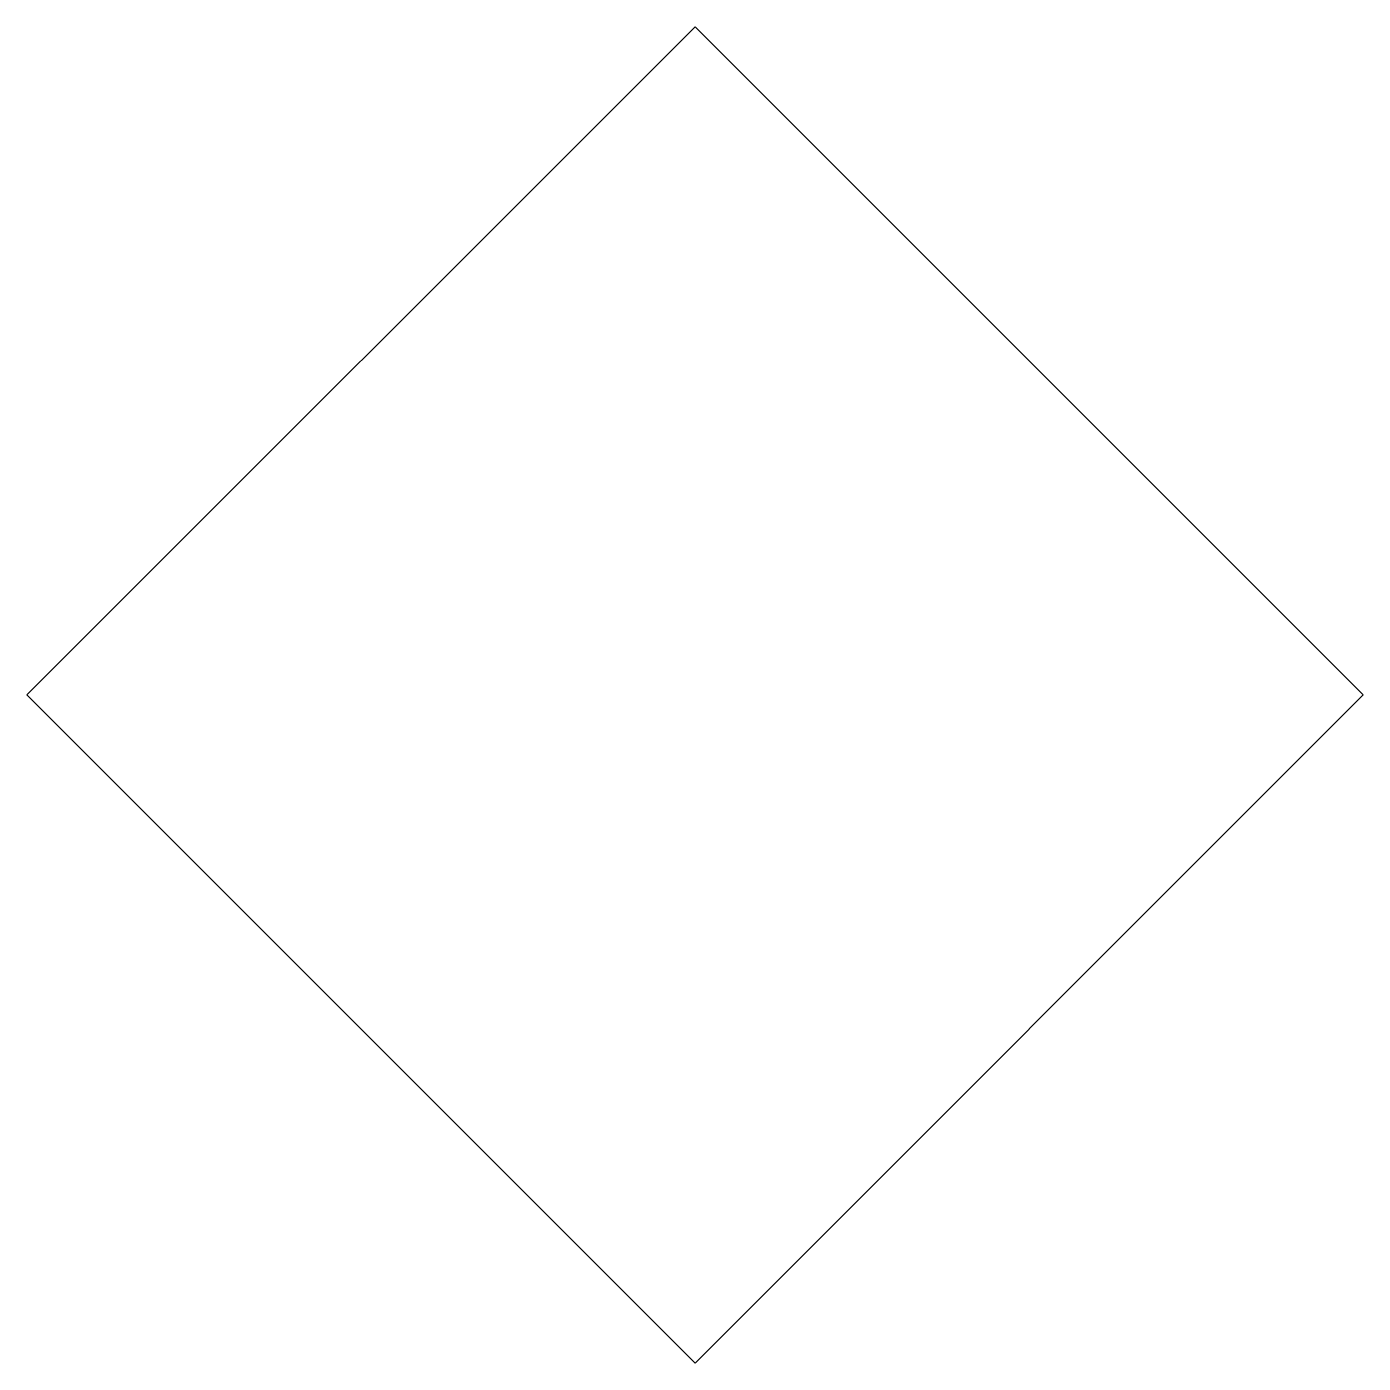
# Model space of a CAD drawing. Header units: millimetres. Extents: x -0.71 to 0.71, y 1.58 to 3.
import ezdxf

# ---------------------------------------------------------------- set-up
doc = ezdxf.new("R2010")
doc.units = ezdxf.units.MM
doc.header["$LTSCALE"] = 3

msp = doc.modelspace()

# ---------------------------------------------------------------- linework, layer by layer
at = {"color": 7, "linetype": 'Continuous'}
for p, q in [((0, 3), (-0.7075, 2.2925)), ((0.7075, 2.2925), (0, 3)), ((-0.7075, 2.2925), (0, 1.5849)), ((0, 1.5849), (0.7075, 2.2925))]:
    msp.add_line(p, q, dxfattribs=at)

doc.saveas('drawing.dxf')
